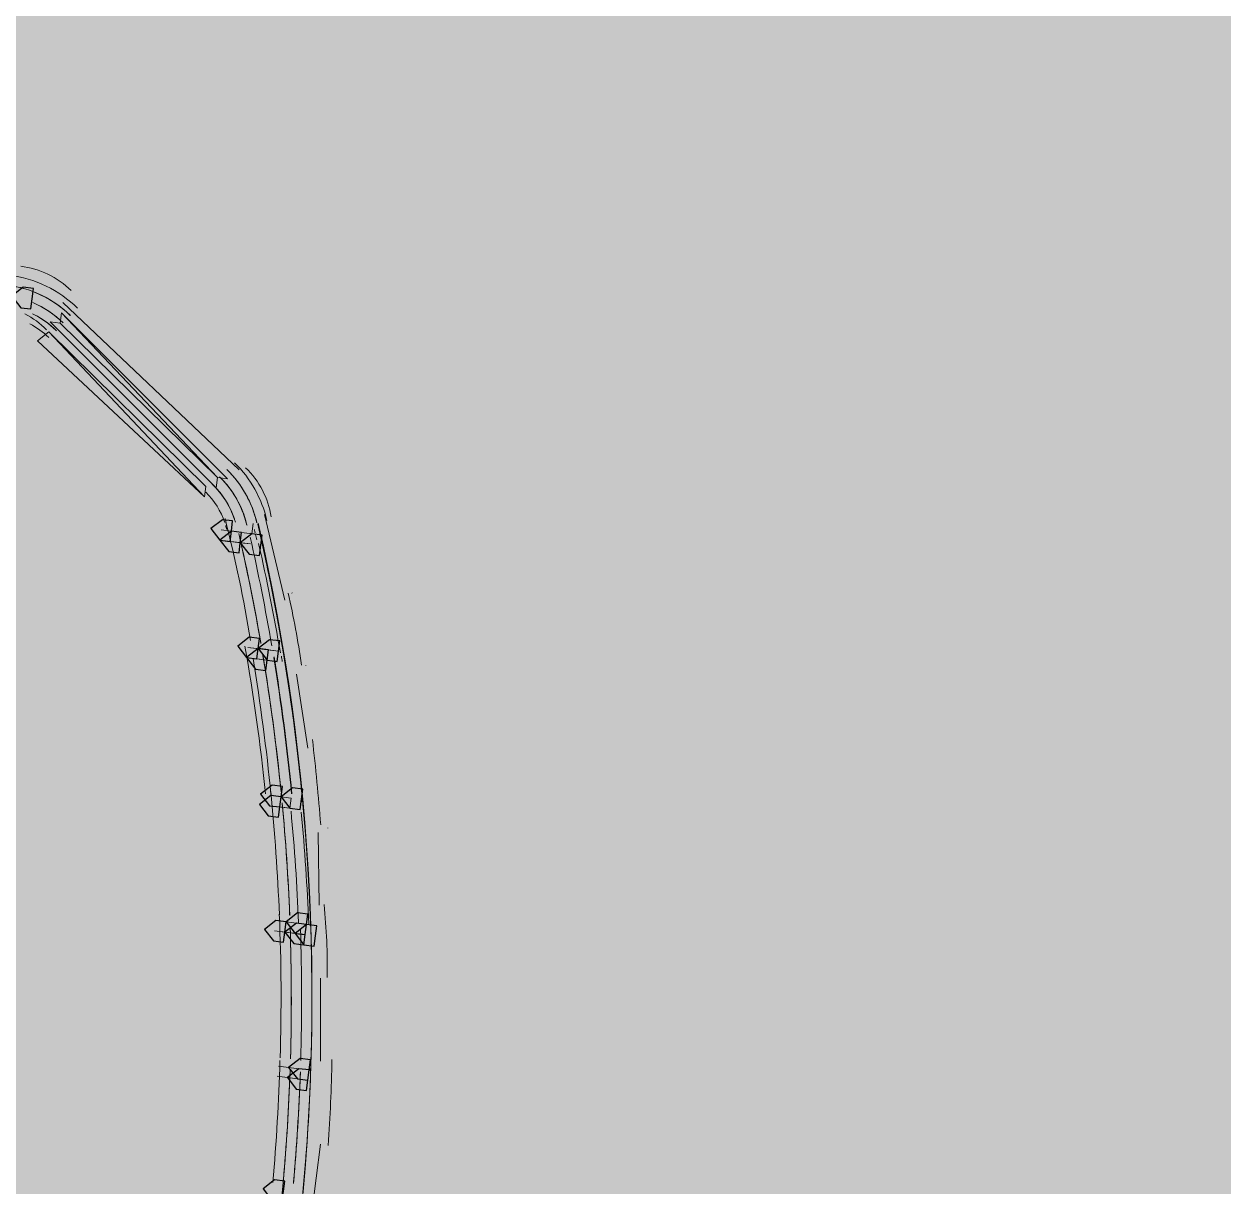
# Model space of a CAD drawing. Header units: metres. Extents: x -4 to 509425, y 7549 to 4732445.
# Drawn here: x 476013.925 to 476014.911, y 4719706.228 to 4719707.184 of the extents above; entities that cross this region are included whole.
import ezdxf

# ---------------------------------------------------------------- set-up
doc = ezdxf.new("R2010")
doc.units = ezdxf.units.M
doc.header["$LTSCALE"] = 0.01
doc.header["$MEASUREMENT"] = 0
doc.layers.get('0').update_dxf_attribs({"lineweight": 0})
doc.layers.add('_SUBESTACIÓN', color=1, linetype='Continuous')
doc.layers.add('SUBESTACION LA VID', color=253, linetype='Continuous')

# ---------------------------------------------------------------- blocks, each defined once
blk = doc.blocks.new('A$Cfff6051d')
at = {"layer": 'SUBESTACION LA VID', "transparency": 33554687}
h = blk.add_hatch(color=256, dxfattribs=at)
h.dxf.hatch_style = 2
h.paths.add_polyline_path([(476013.93165, 4719706.95763), (476013.93271, 4719706.96603), (476013.92431, 4719706.96708), (476013.91485, 4719706.95973), (476013.9222, 4719706.95028), (476013.9306, 4719706.94922)])
h = blk.add_hatch(color=256, dxfattribs=at)
h.dxf.hatch_style = 2
h.paths.add_polyline_path([(476013.93165, 4719706.95763), (476013.93271, 4719706.96603), (476013.92431, 4719706.96708), (476013.91485, 4719706.95973), (476013.9222, 4719706.95028), (476013.9306, 4719706.94922)])
h = blk.add_hatch(color=256, dxfattribs=at)
h.dxf.hatch_style = 2
h.paths.add_polyline_path([(476014.0954, 4719706.76645), (476014.09645, 4719706.77485), (476014.08805, 4719706.7759), (476014.0786, 4719706.76855), (476014.08595, 4719706.7591), (476014.09435, 4719706.75805)])
h = blk.add_hatch(color=256, dxfattribs=at)
h.dxf.hatch_style = 2
h.paths.add_polyline_path([(476014.10275, 4719706.757), (476014.1038, 4719706.7654), (476014.0954, 4719706.76645), (476014.08595, 4719706.7591), (476014.09329, 4719706.74965), (476014.10169, 4719706.7486)])
h = blk.add_hatch(color=256, dxfattribs=at)
h.dxf.hatch_style = 2
h.paths.add_polyline_path([(476014.11955, 4719706.75489), (476014.1206, 4719706.76329), (476014.1122, 4719706.76434), (476014.10275, 4719706.757), (476014.11009, 4719706.74754), (476014.11849, 4719706.74649)])
h = blk.add_hatch(color=256, dxfattribs=at)
h.dxf.hatch_style = 2
h.paths.add_polyline_path([(476014.11741, 4719706.66983), (476014.11847, 4719706.67823), (476014.11007, 4719706.67929), (476014.10061, 4719706.67194), (476014.10796, 4719706.66249), (476014.11636, 4719706.66143)])
h = blk.add_hatch(color=256, dxfattribs=at)
h.dxf.hatch_style = 2
h.paths.add_polyline_path([(476014.11741, 4719706.66983), (476014.11847, 4719706.67823), (476014.11007, 4719706.67929), (476014.10061, 4719706.67194), (476014.10796, 4719706.66249), (476014.11636, 4719706.66143)])
h = blk.add_hatch(color=256, dxfattribs=at)
h.dxf.hatch_style = 2
h.paths.add_polyline_path([(476014.12476, 4719706.66038), (476014.12581, 4719706.66878), (476014.11741, 4719706.66983), (476014.10796, 4719706.66249), (476014.11531, 4719706.65303), (476014.12371, 4719706.65198)])
h = blk.add_hatch(color=256, dxfattribs=at)
h.dxf.hatch_style = 2
h.paths.add_polyline_path([(476014.13422, 4719706.66773), (476014.13527, 4719706.67613), (476014.12687, 4719706.67718), (476014.11741, 4719706.66983), (476014.12476, 4719706.66038), (476014.13317, 4719706.65933)])
h = blk.add_hatch(color=256, dxfattribs=at)
h.dxf.hatch_style = 2
h.paths.add_polyline_path([(476014.13422, 4719706.66773), (476014.13527, 4719706.67613), (476014.12687, 4719706.67718), (476014.11741, 4719706.66983), (476014.12476, 4719706.66038), (476014.13317, 4719706.65933)])
h = blk.add_hatch(color=256, dxfattribs=at)
h.dxf.hatch_style = 2
h.paths.add_polyline_path([(476014.13627, 4719706.54801), (476014.13733, 4719706.55642), (476014.12893, 4719706.55747), (476014.11947, 4719706.55012), (476014.12682, 4719706.54067), (476014.13522, 4719706.53961)])
h = blk.add_hatch(color=256, dxfattribs=at)
h.dxf.hatch_style = 2
h.paths.add_polyline_path([(476014.15307, 4719706.54591), (476014.15413, 4719706.55431), (476014.14573, 4719706.55536), (476014.13627, 4719706.54801), (476014.14362, 4719706.53856), (476014.15202, 4719706.53751)])
h = blk.add_hatch(color=256, dxfattribs=at)
h.dxf.hatch_style = 2
h.paths.add_polyline_path([(476014.13522, 4719706.53961), (476014.13627, 4719706.54801), (476014.12787, 4719706.54907), (476014.11842, 4719706.54172), (476014.12577, 4719706.53227), (476014.13417, 4719706.53121)])
h = blk.add_hatch(color=256, dxfattribs=at)
h.dxf.hatch_style = 2
h.paths.add_polyline_path([(476014.15724, 4719706.443), (476014.15829, 4719706.4514), (476014.14989, 4719706.45245), (476014.14044, 4719706.4451), (476014.14778, 4719706.43565), (476014.15618, 4719706.4346)])
h = blk.add_hatch(color=256, dxfattribs=at)
h.dxf.hatch_style = 2
h.paths.add_polyline_path([(476014.13938, 4719706.4367), (476014.14044, 4719706.4451), (476014.13204, 4719706.44616), (476014.12258, 4719706.43881), (476014.12993, 4719706.42936), (476014.13833, 4719706.4283)])
h = blk.add_hatch(color=256, dxfattribs=at)
h.dxf.hatch_style = 2
h.paths.add_polyline_path([(476014.15618, 4719706.4346), (476014.15724, 4719706.443), (476014.14884, 4719706.44405), (476014.13938, 4719706.4367), (476014.14673, 4719706.42725), (476014.15513, 4719706.4262)])
h = blk.add_hatch(color=256, dxfattribs=at)
h.dxf.hatch_style = 2
h.paths.add_polyline_path([(476014.16458, 4719706.43355), (476014.16564, 4719706.44195), (476014.15724, 4719706.443), (476014.14778, 4719706.43565), (476014.15513, 4719706.4262), (476014.16353, 4719706.42515)])
h = blk.add_hatch(color=256, dxfattribs=at)
h.dxf.hatch_style = 2
h.paths.add_polyline_path([(476014.15824, 4719706.31489), (476014.15929, 4719706.32329), (476014.15089, 4719706.32434), (476014.14144, 4719706.31699), (476014.14879, 4719706.30754), (476014.15719, 4719706.30649)])
h = blk.add_hatch(color=256, dxfattribs=at)
h.dxf.hatch_style = 2
h.paths.add_polyline_path([(476014.15929, 4719706.32329), (476014.16035, 4719706.33169), (476014.15195, 4719706.33274), (476014.14249, 4719706.32539), (476014.14984, 4719706.31594), (476014.15824, 4719706.31489)])
h = blk.add_hatch(color=256, dxfattribs=at)
h.dxf.hatch_style = 2
h.paths.add_polyline_path([(476014.15929, 4719706.32329), (476014.16035, 4719706.33169), (476014.15195, 4719706.33274), (476014.14249, 4719706.32539), (476014.14984, 4719706.31594), (476014.15824, 4719706.31489)])
h = blk.add_hatch(color=256, dxfattribs=at)
h.dxf.hatch_style = 2
h.paths.add_polyline_path([(476014.13826, 4719706.22354), (476014.13931, 4719706.23194), (476014.13091, 4719706.23299), (476014.12146, 4719706.22564), (476014.1288, 4719706.21619), (476014.1372, 4719706.21514)])
at = {"layer": 'SUBESTACION LA VID', "lineweight": 15}
for p, q in [((476014.10172, 4719706.81685), (476013.95686, 4719706.95447)), ((476014.13948, 4719706.70973), (476014.12271, 4719706.78009)), ((476014.087, 4719706.7675), (476014.087, 4719706.7675)), ((476014.087, 4719706.7675), (476014.0954, 4719706.76645)), ((476014.1122, 4719706.76434), (476014.11325, 4719706.77274)), ((476014.09435, 4719706.75805), (476014.08595, 4719706.7591)), ((476014.09435, 4719706.75805), (476014.09435, 4719706.75805)), ((476014.1038, 4719706.7654), (476014.1038, 4719706.7654)), ((476014.1122, 4719706.76434), (476014.1122, 4719706.76434)), ((476014.1122, 4719706.76434), (476014.1122, 4719706.76434)), ((476014.11115, 4719706.75594), (476014.11115, 4719706.75594)), ((476014.11115, 4719706.75594), (476014.11115, 4719706.75594)), ((476014.10901, 4719706.67089), (476014.10901, 4719706.67089)), ((476014.10901, 4719706.67089), (476014.10901, 4719706.67089)), ((476014.12581, 4719706.66878), (476014.12581, 4719706.66878)), ((476014.10796, 4719706.66249), (476014.10796, 4719706.66249)), ((476014.13317, 4719706.65933), (476014.13317, 4719706.65933)), ((476014.15834, 4719706.58791), (476014.14891, 4719706.64882)), ((476014.12682, 4719706.54067), (476014.12682, 4719706.54067)), ((476014.12787, 4719706.54907), (476014.12787, 4719706.54907)), ((476014.12787, 4719706.54907), (476014.12787, 4719706.54907)), ((476014.14467, 4719706.54696), (476014.14467, 4719706.54696)), ((476014.14467, 4719706.54696), (476014.14467, 4719706.54696)), ((476014.14467, 4719706.54696), (476014.14467, 4719706.54696)), ((476014.14362, 4719706.53856), (476014.14362, 4719706.53856)), ((476014.14362, 4719706.53856), (476014.14362, 4719706.53856)), ((476014.16774, 4719706.45875), (476014.16672, 4719706.5186)), ((476014.13204, 4719706.44616), (476014.13204, 4719706.44616)), ((476014.14884, 4719706.44405), (476014.14884, 4719706.44405)), ((476014.14884, 4719706.44405), (476014.14884, 4719706.44405)), ((476014.13098, 4719706.43776), (476014.13938, 4719706.4367)), ((476014.13938, 4719706.4367), (476014.13098, 4719706.43776)), ((476014.14778, 4719706.43565), (476014.14778, 4719706.43565)), ((476014.16875, 4719706.33063), (476014.16877, 4719706.39889)), ((476014.13409, 4719706.32645), (476014.13409, 4719706.32645)), ((476014.15089, 4719706.32434), (476014.15089, 4719706.32434)), ((476014.15089, 4719706.32434), (476014.15089, 4719706.32434)), ((476014.14144, 4719706.31699), (476014.13304, 4719706.31805)), ((476014.14144, 4719706.31699), (476014.13304, 4719706.31805)), ((476014.14984, 4719706.31594), (476014.14984, 4719706.31594)), ((476014.1603, 4719706.19518), (476014.16872, 4719706.26238))]:
    blk.add_line(p, q, dxfattribs=at)
at = {"layer": 'SUBESTACION LA VID'}
for points in [[(476013.93165, 4719706.95763), (476013.93271, 4719706.96603), (476013.92431, 4719706.96708), (476013.91485, 4719706.95973), (476013.9222, 4719706.95028), (476013.9306, 4719706.94922)], [(476013.93165, 4719706.95763), (476013.93271, 4719706.96603), (476013.92431, 4719706.96708), (476013.91485, 4719706.95973), (476013.9222, 4719706.95028), (476013.9306, 4719706.94922)], [(476014.0954, 4719706.76645), (476014.09645, 4719706.77485), (476014.08805, 4719706.7759), (476014.0786, 4719706.76855), (476014.08595, 4719706.7591), (476014.09435, 4719706.75805)], [(476014.10275, 4719706.757), (476014.1038, 4719706.7654), (476014.0954, 4719706.76645), (476014.08595, 4719706.7591), (476014.09329, 4719706.74965), (476014.10169, 4719706.7486)], [(476014.11955, 4719706.75489), (476014.1206, 4719706.76329), (476014.1122, 4719706.76434), (476014.10275, 4719706.757), (476014.11009, 4719706.74754), (476014.11849, 4719706.74649)], [(476014.11741, 4719706.66983), (476014.11847, 4719706.67823), (476014.11007, 4719706.67929), (476014.10061, 4719706.67194), (476014.10796, 4719706.66249), (476014.11636, 4719706.66143)], [(476014.11741, 4719706.66983), (476014.11847, 4719706.67823), (476014.11007, 4719706.67929), (476014.10061, 4719706.67194), (476014.10796, 4719706.66249), (476014.11636, 4719706.66143)], [(476014.12476, 4719706.66038), (476014.12581, 4719706.66878), (476014.11741, 4719706.66983), (476014.10796, 4719706.66249), (476014.11531, 4719706.65303), (476014.12371, 4719706.65198)], [(476014.13422, 4719706.66773), (476014.13527, 4719706.67613), (476014.12687, 4719706.67718), (476014.11741, 4719706.66983), (476014.12476, 4719706.66038), (476014.13317, 4719706.65933)], [(476014.13422, 4719706.66773), (476014.13527, 4719706.67613), (476014.12687, 4719706.67718), (476014.11741, 4719706.66983), (476014.12476, 4719706.66038), (476014.13317, 4719706.65933)], [(476014.13627, 4719706.54801), (476014.13733, 4719706.55642), (476014.12893, 4719706.55747), (476014.11947, 4719706.55012), (476014.12682, 4719706.54067), (476014.13522, 4719706.53961)], [(476014.15307, 4719706.54591), (476014.15413, 4719706.55431), (476014.14573, 4719706.55536), (476014.13627, 4719706.54801), (476014.14362, 4719706.53856), (476014.15202, 4719706.53751)], [(476014.13522, 4719706.53961), (476014.13627, 4719706.54801), (476014.12787, 4719706.54907), (476014.11842, 4719706.54172), (476014.12577, 4719706.53227), (476014.13417, 4719706.53121)], [(476014.15724, 4719706.443), (476014.15829, 4719706.4514), (476014.14989, 4719706.45245), (476014.14044, 4719706.4451), (476014.14778, 4719706.43565), (476014.15618, 4719706.4346)], [(476014.13938, 4719706.4367), (476014.14044, 4719706.4451), (476014.13204, 4719706.44616), (476014.12258, 4719706.43881), (476014.12993, 4719706.42936), (476014.13833, 4719706.4283)], [(476014.15618, 4719706.4346), (476014.15724, 4719706.443), (476014.14884, 4719706.44405), (476014.13938, 4719706.4367), (476014.14673, 4719706.42725), (476014.15513, 4719706.4262)], [(476014.16458, 4719706.43355), (476014.16564, 4719706.44195), (476014.15724, 4719706.443), (476014.14778, 4719706.43565), (476014.15513, 4719706.4262), (476014.16353, 4719706.42515)], [(476014.15824, 4719706.31489), (476014.15929, 4719706.32329), (476014.15089, 4719706.32434), (476014.14144, 4719706.31699), (476014.14879, 4719706.30754), (476014.15719, 4719706.30649)], [(476014.15929, 4719706.32329), (476014.16035, 4719706.33169), (476014.15195, 4719706.33274), (476014.14249, 4719706.32539), (476014.14984, 4719706.31594), (476014.15824, 4719706.31489)], [(476014.15929, 4719706.32329), (476014.16035, 4719706.33169), (476014.15195, 4719706.33274), (476014.14249, 4719706.32539), (476014.14984, 4719706.31594), (476014.15824, 4719706.31489)], [(476014.13826, 4719706.22354), (476014.13931, 4719706.23194), (476014.13091, 4719706.23299), (476014.12146, 4719706.22564), (476014.1288, 4719706.21619), (476014.1372, 4719706.21514)]]:
    blk.add_lwpolyline(points, close=True, dxfattribs=at)
at = {"layer": 'SUBESTACION LA VID', "lineweight": 0}
for points in [[(476013.93165, 4719706.95763), (476013.93271, 4719706.96603), (476013.92431, 4719706.96708), (476013.91485, 4719706.95973), (476013.9222, 4719706.95028), (476013.9306, 4719706.94922)], [(476013.93165, 4719706.95763), (476013.93271, 4719706.96603), (476013.92431, 4719706.96708), (476013.91485, 4719706.95973), (476013.9222, 4719706.95028), (476013.9306, 4719706.94922)], [(476014.0954, 4719706.76645), (476014.09645, 4719706.77485), (476014.08805, 4719706.7759), (476014.0786, 4719706.76855), (476014.08595, 4719706.7591), (476014.09435, 4719706.75805)], [(476014.10275, 4719706.757), (476014.1038, 4719706.7654), (476014.0954, 4719706.76645), (476014.08595, 4719706.7591), (476014.09329, 4719706.74965), (476014.10169, 4719706.7486)], [(476014.11955, 4719706.75489), (476014.1206, 4719706.76329), (476014.1122, 4719706.76434), (476014.10275, 4719706.757), (476014.11009, 4719706.74754), (476014.11849, 4719706.74649)], [(476014.11741, 4719706.66983), (476014.11847, 4719706.67823), (476014.11007, 4719706.67929), (476014.10061, 4719706.67194), (476014.10796, 4719706.66249), (476014.11636, 4719706.66143)], [(476014.11741, 4719706.66983), (476014.11847, 4719706.67823), (476014.11007, 4719706.67929), (476014.10061, 4719706.67194), (476014.10796, 4719706.66249), (476014.11636, 4719706.66143)], [(476014.12476, 4719706.66038), (476014.12581, 4719706.66878), (476014.11741, 4719706.66983), (476014.10796, 4719706.66249), (476014.11531, 4719706.65303), (476014.12371, 4719706.65198)], [(476014.13422, 4719706.66773), (476014.13527, 4719706.67613), (476014.12687, 4719706.67718), (476014.11741, 4719706.66983), (476014.12476, 4719706.66038), (476014.13317, 4719706.65933)], [(476014.13422, 4719706.66773), (476014.13527, 4719706.67613), (476014.12687, 4719706.67718), (476014.11741, 4719706.66983), (476014.12476, 4719706.66038), (476014.13317, 4719706.65933)], [(476014.13627, 4719706.54801), (476014.13733, 4719706.55642), (476014.12893, 4719706.55747), (476014.11947, 4719706.55012), (476014.12682, 4719706.54067), (476014.13522, 4719706.53961)], [(476014.15307, 4719706.54591), (476014.15413, 4719706.55431), (476014.14573, 4719706.55536), (476014.13627, 4719706.54801), (476014.14362, 4719706.53856), (476014.15202, 4719706.53751)], [(476014.13522, 4719706.53961), (476014.13627, 4719706.54801), (476014.12787, 4719706.54907), (476014.11842, 4719706.54172), (476014.12577, 4719706.53227), (476014.13417, 4719706.53121)], [(476014.15724, 4719706.443), (476014.15829, 4719706.4514), (476014.14989, 4719706.45245), (476014.14044, 4719706.4451), (476014.14778, 4719706.43565), (476014.15618, 4719706.4346)], [(476014.13938, 4719706.4367), (476014.14044, 4719706.4451), (476014.13204, 4719706.44616), (476014.12258, 4719706.43881), (476014.12993, 4719706.42936), (476014.13833, 4719706.4283)], [(476014.15618, 4719706.4346), (476014.15724, 4719706.443), (476014.14884, 4719706.44405), (476014.13938, 4719706.4367), (476014.14673, 4719706.42725), (476014.15513, 4719706.4262)], [(476014.16458, 4719706.43355), (476014.16564, 4719706.44195), (476014.15724, 4719706.443), (476014.14778, 4719706.43565), (476014.15513, 4719706.4262), (476014.16353, 4719706.42515)], [(476014.15824, 4719706.31489), (476014.15929, 4719706.32329), (476014.15089, 4719706.32434), (476014.14144, 4719706.31699), (476014.14879, 4719706.30754), (476014.15719, 4719706.30649)], [(476014.15929, 4719706.32329), (476014.16035, 4719706.33169), (476014.15195, 4719706.33274), (476014.14249, 4719706.32539), (476014.14984, 4719706.31594), (476014.15824, 4719706.31489)], [(476014.15929, 4719706.32329), (476014.16035, 4719706.33169), (476014.15195, 4719706.33274), (476014.14249, 4719706.32539), (476014.14984, 4719706.31594), (476014.15824, 4719706.31489)], [(476014.13826, 4719706.22354), (476014.13931, 4719706.23194), (476014.13091, 4719706.23299), (476014.12146, 4719706.22564), (476014.1288, 4719706.21619), (476014.1372, 4719706.21514)]]:
    blk.add_lwpolyline(points, close=True, dxfattribs=at)
at = {"layer": 'SUBESTACION LA VID', "lineweight": 15}
for points in [[(476013.9558, 4719706.94606), (476014.09227, 4719706.8095), (476014.08387, 4719706.81056), (476013.95475, 4719706.93766), (476013.9558, 4719706.94606)], [(476013.95475, 4719706.93766), (476014.08387, 4719706.81056), (476013.95475, 4719706.93766), (476014.08387, 4719706.81056), (476013.9558, 4719706.94606)], [(476013.95475, 4719706.93766), (476014.08387, 4719706.81056), (476014.08281, 4719706.80216), (476013.94635, 4719706.93872), (476013.95475, 4719706.93766)], [(476014.07441, 4719706.80321), (476014.07336, 4719706.79481), (476013.93584, 4719706.92297), (476013.94529, 4719706.93032), (476014.07441, 4719706.80321)], [(476013.93584, 4719706.92297), (476014.07336, 4719706.79481), (476013.94529, 4719706.93032)], [(476014.087, 4719706.7675), (476014.0954, 4719706.76645), (476014.087, 4719706.7675)], [(476014.087, 4719706.7675), (476014.0954, 4719706.76645), (476014.087, 4719706.7675)], [(476014.11115, 4719706.75594), (476014.08595, 4719706.7591), (476014.11115, 4719706.75594)], [(476014.10275, 4719706.757), (476014.09435, 4719706.75805), (476014.10275, 4719706.757)], [(476014.1038, 4719706.7654), (476014.0954, 4719706.76645), (476014.1038, 4719706.7654)], [(476014.1122, 4719706.76434), (476014.0954, 4719706.76645), (476014.1122, 4719706.76434)], [(476014.1038, 4719706.7654), (476014.1122, 4719706.76434), (476014.1038, 4719706.7654)], [(476014.10275, 4719706.757), (476014.11115, 4719706.75594), (476014.10275, 4719706.757)], [(476014.12581, 4719706.66878), (476014.12581, 4719706.66878), (476014.10901, 4719706.67089), (476014.12581, 4719706.66878)], [(476014.13422, 4719706.66773), (476014.10901, 4719706.67089), (476014.12581, 4719706.66878)], [(476014.13422, 4719706.66773), (476014.12581, 4719706.66878), (476014.13422, 4719706.66773)], [(476014.11636, 4719706.66143), (476014.10796, 4719706.66249), (476014.11636, 4719706.66143), (476014.10796, 4719706.66249)], [(476014.13317, 4719706.65933), (476014.10796, 4719706.66249), (476014.13317, 4719706.65933)], [(476014.12476, 4719706.66038), (476014.11636, 4719706.66143), (476014.12476, 4719706.66038)], [(476014.12476, 4719706.66038), (476014.13317, 4719706.65933), (476014.12476, 4719706.66038)], [(476014.12682, 4719706.54067), (476014.14362, 4719706.53856), (476014.14467, 4719706.54696), (476014.12787, 4719706.54907)], [(476014.13522, 4719706.53961), (476014.12682, 4719706.54067), (476014.13522, 4719706.53961)], [(476014.14362, 4719706.53856), (476014.12682, 4719706.54067), (476014.14362, 4719706.53856)], [(476014.13627, 4719706.54801), (476014.12787, 4719706.54907), (476014.13627, 4719706.54801)], [(476014.13627, 4719706.54801), (476014.14467, 4719706.54696), (476014.13627, 4719706.54801)], [(476014.14362, 4719706.53856), (476014.13522, 4719706.53961), (476014.14362, 4719706.53856)], [(476014.14044, 4719706.4451), (476014.13204, 4719706.44616), (476014.14044, 4719706.4451)], [(476014.14884, 4719706.44405), (476014.13204, 4719706.44616), (476014.15724, 4719706.443)], [(476014.14884, 4719706.44405), (476014.14044, 4719706.4451), (476014.14884, 4719706.44405)], [(476014.15724, 4719706.443), (476014.14884, 4719706.44405), (476014.15724, 4719706.443)], [(476014.15618, 4719706.4346), (476014.13098, 4719706.43776), (476014.14778, 4719706.43565)], [(476014.14778, 4719706.43565), (476014.13938, 4719706.4367), (476014.14778, 4719706.43565)], [(476014.14778, 4719706.43565), (476014.14778, 4719706.43565), (476014.15618, 4719706.4346), (476014.14778, 4719706.43565)], [(476014.15089, 4719706.32434), (476014.15089, 4719706.32434), (476014.13409, 4719706.32645), (476014.15089, 4719706.32434)], [(476014.15089, 4719706.32434), (476014.13409, 4719706.32645), (476014.15089, 4719706.32434)], [(476014.14984, 4719706.31594), (476014.15824, 4719706.31489), (476014.14984, 4719706.31594), (476014.13304, 4719706.31805), (476014.15824, 4719706.31489)], [(476014.14984, 4719706.31594), (476014.14144, 4719706.31699), (476014.14984, 4719706.31594)]]:
    blk.add_lwpolyline(points, dxfattribs=at)
for points in [[(476013.96371, 4719706.96431), (476013.95245, 4719706.97539), (476013.93786, 4719706.98245), (476013.92219, 4719706.98441)], [(476013.96893, 4719706.94986), (476013.95369, 4719706.96484), (476013.93396, 4719706.9744), (476013.91276, 4719706.97706)], [(476013.96299, 4719706.94382), (476013.94908, 4719706.9575), (476013.93106, 4719706.96623), (476013.91171, 4719706.96866)], [(476013.92522, 4719706.96588), (476013.92079, 4719706.96716), (476013.91627, 4719706.96809), (476013.91171, 4719706.96866)], [(476013.96299, 4719706.94382), (476013.9546, 4719706.95207), (476013.94466, 4719706.95858), (476013.93374, 4719706.96296)], [(476013.96299, 4719706.94382), (476013.95476, 4719706.95192), (476013.94503, 4719706.95834), (476013.93434, 4719706.96271)], [(476013.96299, 4719706.94382), (476013.95484, 4719706.95184), (476013.94522, 4719706.95821), (476013.93465, 4719706.96259)], [(476013.96286, 4719706.94395), (476013.95496, 4719706.95169), (476013.94569, 4719706.95789), (476013.93552, 4719706.96222)], [(476013.9434, 4719706.93212), (476013.93819, 4719706.93739), (476013.93219, 4719706.94182), (476013.92563, 4719706.94526)], [(476013.95111, 4719706.93175), (476013.94548, 4719706.9373), (476013.93897, 4719706.94187), (476013.93185, 4719706.9453)], [(476013.95705, 4719706.93779), (476013.94984, 4719706.94488), (476013.94135, 4719706.95056), (476013.93204, 4719706.9545)], [(476013.95705, 4719706.93779), (476013.94999, 4719706.94474), (476013.9417, 4719706.95032), (476013.9326, 4719706.95426)], [(476013.94518, 4719706.92572), (476013.9406, 4719706.93022), (476013.93537, 4719706.934), (476013.92966, 4719706.93694)], [(476013.95159, 4719706.93128), (476013.94627, 4719706.93662), (476013.94013, 4719706.94109), (476013.93341, 4719706.94452)], [(476014.11623, 4719706.77395), (476014.11232, 4719706.79038), (476014.10381, 4719706.80535), (476014.0917, 4719706.81711)], [(476014.11636, 4719706.7734), (476014.11256, 4719706.78985), (476014.10414, 4719706.80487), (476014.0921, 4719706.81672)], [(476014.11636, 4719706.7734), (476014.11256, 4719706.78985), (476014.10414, 4719706.80487), (476014.0921, 4719706.81672)], [(476014.11636, 4719706.7734), (476014.11256, 4719706.78985), (476014.10414, 4719706.80487), (476014.0921, 4719706.81672)], [(476014.12461, 4719706.77531), (476014.12044, 4719706.79332), (476014.11123, 4719706.80978), (476014.09804, 4719706.82275)], [(476014.12815, 4719706.77824), (476014.12571, 4719706.79363), (476014.11834, 4719706.80782), (476014.10715, 4719706.81866)], [(476014.10787, 4719706.77255), (476014.10425, 4719706.78724), (476014.09657, 4719706.80061), (476014.0857, 4719706.81113)], [(476014.10811, 4719706.77151), (476014.10466, 4719706.78638), (476014.09705, 4719706.79997), (476014.08617, 4719706.81068)], [(476014.10793, 4719706.77228), (476014.10439, 4719706.78686), (476014.09686, 4719706.80016), (476014.08617, 4719706.81068)], [(476014.08996, 4719706.77353), (476014.08679, 4719706.78301), (476014.08142, 4719706.7916), (476014.07429, 4719706.79861)], [(476014.09787, 4719706.77657), (476014.09416, 4719706.78746), (476014.08789, 4719706.7973), (476014.0796, 4719706.80526)], [(476014.09873, 4719706.77389), (476014.09525, 4719706.78554), (476014.08889, 4719706.79612), (476014.08023, 4719706.80464)], [(476014.09831, 4719706.77524), (476014.09476, 4719706.78637), (476014.08855, 4719706.79646), (476014.08023, 4719706.80464)], [(476013.96809, 4719705.58559), (476014.15676, 4719705.95129), (476014.20969, 4719706.37204), (476014.11749, 4719706.77308)], [(476013.96866, 4719705.58783), (476014.157, 4719705.95254), (476014.20962, 4719706.37231), (476014.11715, 4719706.77223)], [(476014.11119, 4719706.67651), (476014.10563, 4719706.71021), (476014.09864, 4719706.74366), (476014.09024, 4719706.77677)], [(476014.09155, 4719706.76797), (476014.0913, 4719706.76902), (476014.09102, 4719706.77007), (476014.09072, 4719706.77111)], [(476014.10845, 4719706.77128), (476014.10836, 4719706.77169), (476014.10826, 4719706.7721), (476014.10817, 4719706.77251)], [(476014.11493, 4719706.76513), (476014.11473, 4719706.76601), (476014.11452, 4719706.76689), (476014.11432, 4719706.76777)], [(476014.11954, 4719706.67499), (476014.11434, 4719706.70495), (476014.10836, 4719706.73477), (476014.10157, 4719706.76442)], [(476014.11954, 4719706.67499), (476014.11435, 4719706.7049), (476014.10837, 4719706.73466), (476014.10161, 4719706.76425)], [(476014.1197, 4719706.67402), (476014.11453, 4719706.70398), (476014.10855, 4719706.73381), (476014.10179, 4719706.76345)], [(476014.12861, 4719706.6722), (476014.1235, 4719706.70211), (476014.1176, 4719706.73187), (476014.11092, 4719706.76147)], [(476014.12861, 4719706.6722), (476014.1235, 4719706.70211), (476014.1176, 4719706.73187), (476014.11092, 4719706.76147)], [(476014.11131, 4719706.76462), (476014.11125, 4719706.76491), (476014.11118, 4719706.7652), (476014.11111, 4719706.76548)], [(476014.11625, 4719706.75935), (476014.11591, 4719706.76084), (476014.11557, 4719706.76233), (476014.11523, 4719706.76381)], [(476014.13701, 4719706.6733), (476014.13187, 4719706.70341), (476014.12594, 4719706.73338), (476014.11922, 4719706.76317)], [(476014.13743, 4719706.67085), (476014.13221, 4719706.70167), (476014.12617, 4719706.73235), (476014.11929, 4719706.76285)], [(476014.1372, 4719706.67215), (476014.13207, 4719706.70238), (476014.12613, 4719706.73246), (476014.1194, 4719706.76236)], [(476014.1357, 4719706.66637), (476014.13054, 4719706.69648), (476014.12459, 4719706.72644), (476014.11783, 4719706.75623)], [(476014.15313, 4719706.65635), (476014.15018, 4719706.6762), (476014.14653, 4719706.69594), (476014.14216, 4719706.71553)], [(476014.1453, 4719706.71539), (476014.14522, 4719706.71573), (476014.14514, 4719706.71606), (476014.14505, 4719706.7164)], [(476014.12339, 4719706.55033), (476014.11937, 4719706.5911), (476014.11374, 4719706.63169), (476014.10651, 4719706.67201)], [(476014.12799, 4719706.54992), (476014.1243, 4719706.5873), (476014.11937, 4719706.62455), (476014.11322, 4719706.66161)], [(476014.13623, 4719706.55271), (476014.13246, 4719706.59033), (476014.12746, 4719706.62782), (476014.12122, 4719706.66511)], [(476014.13629, 4719706.55206), (476014.13255, 4719706.58962), (476014.12757, 4719706.62706), (476014.12136, 4719706.6643)], [(476014.14496, 4719706.55043), (476014.14128, 4719706.58791), (476014.13637, 4719706.62527), (476014.13025, 4719706.66243)], [(476014.14516, 4719706.55049), (476014.1415, 4719706.58822), (476014.1366, 4719706.62582), (476014.13047, 4719706.66322)], [(476014.13725, 4719706.65932), (476014.13702, 4719706.66074), (476014.13678, 4719706.66217), (476014.13654, 4719706.66359)], [(476014.15342, 4719706.55093), (476014.14972, 4719706.58871), (476014.14477, 4719706.62635), (476014.1386, 4719706.6638)], [(476014.15363, 4719706.54878), (476014.14991, 4719706.58722), (476014.1449, 4719706.62553), (476014.13863, 4719706.66364)], [(476014.1535, 4719706.5501), (476014.14982, 4719706.58788), (476014.14489, 4719706.62553), (476014.13873, 4719706.66299)], [(476014.15348, 4719706.55027), (476014.1498, 4719706.58799), (476014.14488, 4719706.62558), (476014.13873, 4719706.66299)], [(476014.15668, 4719706.6559), (476014.15664, 4719706.65619), (476014.1566, 4719706.65648), (476014.15655, 4719706.65677)], [(476014.16891, 4719706.52485), (476014.16705, 4719706.54834), (476014.16477, 4719706.5718), (476014.16207, 4719706.59521)], [(476014.13487, 4719706.45089), (476014.13351, 4719706.48478), (476014.13114, 4719706.51861), (476014.12775, 4719706.55236)], [(476014.14335, 4719706.45091), (476014.14212, 4719706.48162), (476014.14006, 4719706.51229), (476014.13718, 4719706.5429)], [(476014.14335, 4719706.45091), (476014.14212, 4719706.48156), (476014.14006, 4719706.51218), (476014.13719, 4719706.54273)], [(476014.14337, 4719706.45041), (476014.14215, 4719706.48113), (476014.14009, 4719706.5118), (476014.13722, 4719706.5424)], [(476014.15325, 4719706.54396), (476014.15311, 4719706.54543), (476014.15297, 4719706.5469), (476014.15283, 4719706.54836)], [(476014.16044, 4719706.4471), (476014.15926, 4719706.47868), (476014.15721, 4719706.51021), (476014.1543, 4719706.54167)], [(476014.16037, 4719706.44893), (476014.15918, 4719706.47984), (476014.15715, 4719706.51071), (476014.15431, 4719706.54151)], [(476014.16039, 4719706.4486), (476014.1592, 4719706.47945), (476014.15719, 4719706.51027), (476014.15436, 4719706.54101)], [(476014.1604, 4719706.44827), (476014.15922, 4719706.47917), (476014.15721, 4719706.51005), (476014.15437, 4719706.54085)], [(476014.15069, 4719706.44449), (476014.14943, 4719706.47514), (476014.14735, 4719706.50574), (476014.14446, 4719706.53627)], [(476014.15909, 4719706.44344), (476014.15783, 4719706.47408), (476014.15575, 4719706.50469), (476014.15286, 4719706.53522)], [(476014.17485, 4719706.52211), (476014.17484, 4719706.5224), (476014.17481, 4719706.5227), (476014.17479, 4719706.52299)], [(476014.17424, 4719706.39935), (476014.17454, 4719706.4194), (476014.17367, 4719706.43946), (476014.17161, 4719706.45941)], [(476014.13556, 4719706.33316), (476014.13669, 4719706.37262), (476014.13645, 4719706.4121), (476014.13485, 4719706.45155)], [(476014.16069, 4719706.43997), (476014.16061, 4719706.44235), (476014.16053, 4719706.44473), (476014.16044, 4719706.4471)], [(476014.14401, 4719706.33275), (476014.14506, 4719706.3689), (476014.14495, 4719706.40507), (476014.14371, 4719706.44121)], [(476014.14401, 4719706.33275), (476014.14505, 4719706.36885), (476014.14495, 4719706.40496), (476014.14372, 4719706.44105)], [(476014.144, 4719706.33242), (476014.14505, 4719706.36852), (476014.14496, 4719706.40463), (476014.14372, 4719706.44072)], [(476014.15243, 4719706.33102), (476014.15351, 4719706.36713), (476014.15344, 4719706.40326), (476014.15225, 4719706.43936)], [(476014.15243, 4719706.33102), (476014.15351, 4719706.36713), (476014.15344, 4719706.40326), (476014.15225, 4719706.43936)], [(476014.16084, 4719706.32911), (476014.16198, 4719706.36606), (476014.16193, 4719706.40303), (476014.16069, 4719706.43997)], [(476014.16089, 4719706.3306), (476014.16197, 4719706.36694), (476014.16191, 4719706.40331), (476014.1607, 4719706.43964)], [(476014.16088, 4719706.33027), (476014.16197, 4719706.36655), (476014.16191, 4719706.40286), (476014.16072, 4719706.43914)], [(476014.16088, 4719706.33044), (476014.16197, 4719706.36667), (476014.16191, 4719706.40292), (476014.16072, 4719706.43914)], [(476014.1295, 4719706.2307), (476014.13246, 4719706.26409), (476014.13442, 4719706.29755), (476014.13537, 4719706.33105)], [(476014.16022, 4719706.3229), (476014.16027, 4719706.3243), (476014.16031, 4719706.32569), (476014.16036, 4719706.32708)], [(476014.17511, 4719706.26125), (476014.17673, 4719706.28475), (476014.17772, 4719706.3083), (476014.17806, 4719706.33185)], [(476014.13807, 4719706.23136), (476014.14073, 4719706.26144), (476014.14259, 4719706.29157), (476014.14365, 4719706.32175)], [(476014.13817, 4719706.23234), (476014.14081, 4719706.26247), (476014.14265, 4719706.29267), (476014.1437, 4719706.3229)], [(476014.13818, 4719706.23251), (476014.14082, 4719706.26264), (476014.14266, 4719706.29283), (476014.14371, 4719706.32306)], [(476014.14645, 4719706.22996), (476014.14911, 4719706.25996), (476014.15099, 4719706.29003), (476014.15207, 4719706.32013)], [(476014.14656, 4719706.23111), (476014.1492, 4719706.26122), (476014.15106, 4719706.2914), (476014.15213, 4719706.32161)], [(476014.15487, 4719706.22905), (476014.15762, 4719706.25997), (476014.15953, 4719706.29096), (476014.16061, 4719706.32198)], [(476014.15496, 4719706.23004), (476014.15763, 4719706.26035), (476014.15951, 4719706.29073), (476014.16058, 4719706.32115)], [(476014.15497, 4719706.2302), (476014.15764, 4719706.26052), (476014.15952, 4719706.2909), (476014.16058, 4719706.32132)], [(476014.15497, 4719706.2302), (476014.15764, 4719706.26046), (476014.15951, 4719706.29079), (476014.16058, 4719706.32115)], [(476014.12391, 4719706.11604), (476014.13014, 4719706.15542), (476014.13495, 4719706.19502), (476014.13833, 4719706.23476)]]:
    blk.add_open_spline(points, degree=3, dxfattribs=at)

msp = doc.modelspace()

# ---------------------------------------------------------------- hatches: boundary and pattern name
at = {"layer": '_SUBESTACIÓN', "transparency": 33554559}
h = msp.add_hatch(color=1, dxfattribs=at)
h.dxf.hatch_style = 1
h.paths.add_polyline_path([(475968.63988, 4719805.82503), (476089.93862, 4719790.61504), (476078.16862, 4719696.74002), (475956.86864, 4719711.95017)])

# ---------------------------------------------------------------- block references
at = {"linetype": 'Continuous'}
msp.add_blockref('A$Cfff6051d', (0, 0), dxfattribs=at)

doc.saveas('drawing.dxf')
